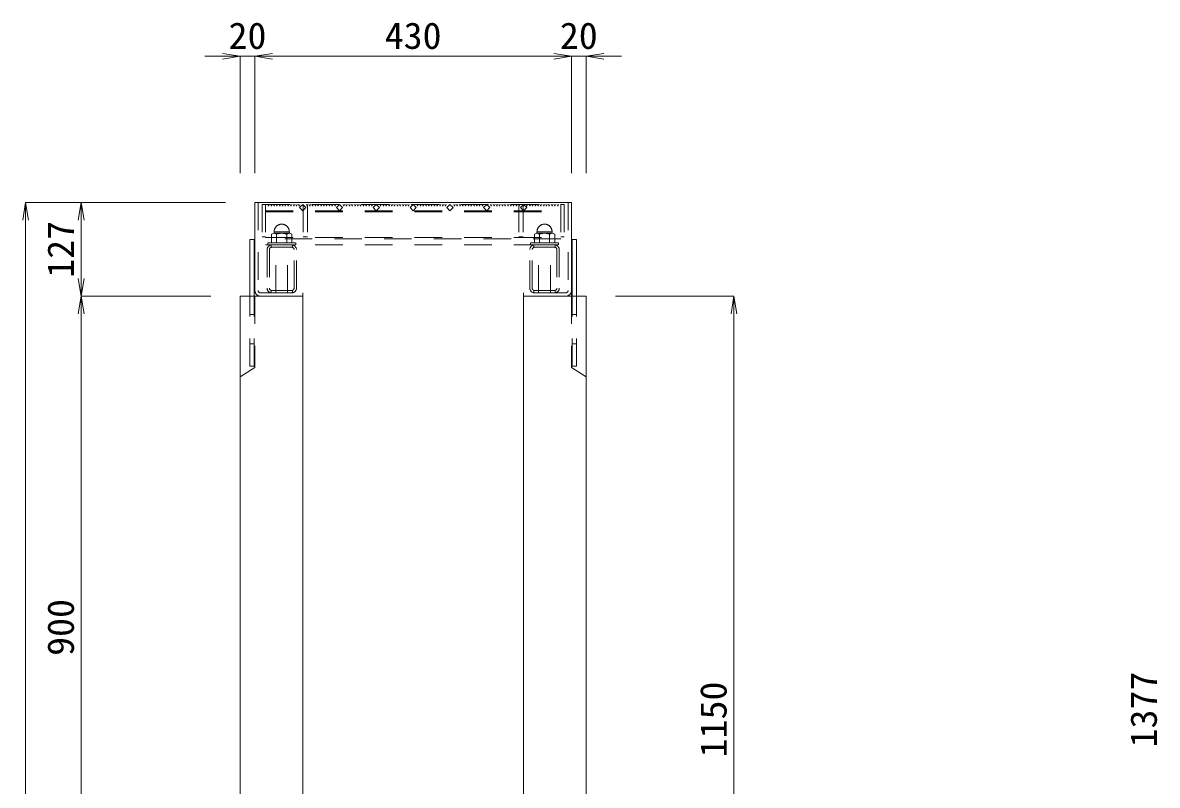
# Model space of a CAD drawing. Units: millimetres at full size; some dimension numbers follow another scale. Extents: x -734 to 58102, y 49499 to 87169.
# Drawn here: x 19280 to 20821, y 62703 to 63738 of the extents above; entities that cross this region are included whole.
import ezdxf
from ezdxf.enums import TextEntityAlignment as Align

# ---------------------------------------------------------------- set-up
doc = ezdxf.new("R2010")
doc.units = ezdxf.units.MM
doc.header["$LTSCALE"] = 50
doc.linetypes.add('USER1', pattern=[1.35, 0.75, -0.6])
for name, color, linetype, lineweight in [('寸法線', 7, 'Continuous', 13), ('本体', 2, 'Continuous', 20), ('ｸﾞﾚｰﾁﾝｸﾞ', 7, 'USER1', 9)]:
    doc.layers.add(name, color=color, linetype=linetype, lineweight=lineweight)
doc.styles.add('ＭＳ 明朝', font='')
doc.styles.get('ＭＳ 明朝').set_extended_font_data('MS Mincho')

# ---------------------------------------------------------------- blocks, each defined once
blk = doc.blocks.new('open_arrow')
at = {"color": 0, "linetype": 'Continuous', "lineweight": -2}
blk.add_lwpolyline([(7.5, 1.25), (0, 0), (7.5, -1.25)], dxfattribs=at)

msp = doc.modelspace()

# ---------------------------------------------------------------- linework, layer by layer
at = {"layer": '寸法線'}
for p, q in [((19643.55, 63692.77), (19527.55, 63692.77)), ((19575.55, 63534.05), (19575.55, 63692.77)), ((19595.55, 63692.77), (20025.55, 63692.77)), ((19595.55, 63534.05), (19595.55, 63692.77)), ((19595.55, 63534.05), (19595.55, 63692.77)), ((19977.55, 63692.77), (20093.55, 63692.77)), ((20025.55, 63534.05), (20025.55, 63692.77)), ((20025.55, 63534.05), (20025.55, 63692.77)), ((20045.55, 63534.05), (20045.55, 63692.77)), ((19284.19, 62317.03), (19284.19, 63494.03)), ((19555.53, 63494.03), (19284.19, 63494.03)), ((19359.74, 63494.03), (19359.74, 63367.03)), ((19555.53, 63494.03), (19359.74, 63494.03)), ((19359.74, 63367.03), (19359.74, 62467.03)), ((19535.53, 63367.03), (19359.74, 63367.03)), ((19535.53, 63367.03), (19359.74, 63367.03)), ((20085.57, 63367.03), (20246.36, 63367.03)), ((20246.36, 63367.03), (20246.36, 62217.03))]:
    msp.add_line(p, q, dxfattribs=at)
at = {"layer": '本体'}
for p, q in [((19575.55, 63367.03), (19575.55, 62217.03)), ((19575.55, 63367.03), (19660.55, 63367.03)), ((19660.55, 62537.55), (19660.55, 63367.03)), ((19960.55, 62537.55), (19960.55, 63367.03)), ((19960.55, 63367.03), (20045.55, 63367.03)), ((20045.55, 62217.03), (20045.55, 63367.03))]:
    msp.add_line(p, q, dxfattribs=at)
at = {"layer": '本体', "linetype": 'USER1', "lineweight": 9}
for p, q in [((19595.56, 63367.03), (19595.56, 63270.03)), ((20025.56, 63367.03), (20025.56, 63270.03)), ((19575.56, 63257.52), (19595.56, 63270.03)), ((20045.56, 63257.52), (20025.56, 63270.03))]:
    msp.add_line(p, q, dxfattribs=at)
at = {"layer": 'ｸﾞﾚｰﾁﾝｸﾞ', "linetype": 'Continuous'}
for p, q in [((19595.55, 63494.03), (20025.55, 63494.03)), ((19595.55, 63374.66), (19595.55, 63494.03)), ((20025.55, 63367.03), (20025.55, 63494.03)), ((19594.55, 63444.02), (19588.55, 63444.02)), ((19588.55, 63367.03), (19588.55, 63444.02)), ((19594.55, 63367.03), (19594.55, 63444.02)), ((20026.55, 63444.02), (20032.55, 63444.02)), ((20026.55, 63367.03), (20026.55, 63444.02)), ((20032.55, 63367.03), (20032.55, 63444.02))]:
    msp.add_line(p, q, dxfattribs=at)
at = {"layer": 'ｸﾞﾚｰﾁﾝｸﾞ'}
for p, q in [((19600.05, 63494.03), (19600.05, 63374.53)), ((19605.55, 63491.53), (19605.55, 63447.53)), ((19610.05, 63491.53), (19610.05, 63447.53)), ((19610.05, 63491.53), (19610.05, 63436.53)), ((19610.05, 63483.03), (20011.05, 63483.03)), ((19613.25, 63491.53), (19614.15, 63489.43)), ((19614.15, 63489.43), (19615.05, 63491.53)), ((19617.05, 63491.53), (19617.95, 63489.43)), ((19617.95, 63489.43), (19618.85, 63491.53)), ((19620.85, 63491.53), (19621.75, 63489.43)), ((19621.75, 63489.43), (19622.65, 63491.53)), ((19624.65, 63491.53), (19625.55, 63489.43)), ((19625.55, 63489.43), (19626.45, 63491.53)), ((19628.45, 63491.53), (19629.35, 63489.43)), ((19629.35, 63489.43), (19630.25, 63491.53)), ((19632.25, 63491.53), (19633.15, 63489.43)), ((19633.15, 63489.43), (19634.05, 63491.53)), ((19636.05, 63491.53), (19636.95, 63489.43)), ((19636.95, 63489.43), (19637.85, 63491.53)), ((19639.85, 63491.53), (19640.75, 63489.43)), ((19640.75, 63489.43), (19641.65, 63491.53)), ((19643.65, 63491.53), (19644.55, 63489.43)), ((19644.55, 63489.43), (19645.45, 63491.53)), ((19647.45, 63491.53), (19648.35, 63489.43)), ((19648.35, 63489.43), (19649.25, 63491.53)), ((19651.25, 63491.53), (19652.15, 63489.43)), ((19652.15, 63489.43), (19653.05, 63491.53)), ((19655.05, 63491.53), (19655.95, 63489.43)), ((19655.95, 63489.43), (19656.85, 63491.53)), ((19660.55, 63491.53), (19656.31, 63487.28)), ((19656.31, 63487.28), (19660.55, 63483.04)), ((19664.79, 63487.28), (19660.55, 63491.53)), ((19660.55, 63483.04), (19664.79, 63487.28)), ((19660.55, 63483.04), (19661.05, 63483.54)), ((19661.05, 63491.53), (19661.05, 63447.53)), ((19665.55, 63491.53), (19666.45, 63489.43)), ((19666.45, 63489.43), (19667.35, 63491.53)), ((19667.05, 63491.53), (19667.05, 63447.53)), ((19669.35, 63491.53), (19670.25, 63489.43)), ((19670.25, 63489.43), (19671.15, 63491.53)), ((19673.15, 63491.53), (19674.05, 63489.43)), ((19674.05, 63489.43), (19674.95, 63491.53)), ((19676.95, 63491.53), (19677.85, 63489.43)), ((19677.85, 63489.43), (19678.75, 63491.53)), ((19680.75, 63491.53), (19681.65, 63489.43)), ((19681.65, 63489.43), (19682.55, 63491.53)), ((19684.55, 63491.53), (19685.45, 63489.43)), ((19685.45, 63489.43), (19686.35, 63491.53)), ((19688.35, 63491.53), (19689.25, 63489.43)), ((19689.25, 63489.43), (19690.15, 63491.53)), ((19692.15, 63491.53), (19693.05, 63489.43)), ((19693.05, 63489.43), (19693.95, 63491.53)), ((19695.95, 63491.53), (19696.85, 63489.43)), ((19696.85, 63489.43), (19697.75, 63491.53)), ((19699.75, 63491.53), (19700.65, 63489.43)), ((19700.65, 63489.43), (19701.55, 63491.53)), ((19703.55, 63491.53), (19704.45, 63489.43)), ((19704.45, 63489.43), (19705.35, 63491.53)), ((19710.55, 63491.53), (19706.31, 63487.28)), ((19706.31, 63487.28), (19710.55, 63483.04)), ((19714.8, 63487.28), (19710.55, 63491.53)), ((19710.55, 63483.04), (19714.8, 63487.28)), ((19715.55, 63491.53), (19716.45, 63489.43)), ((19716.45, 63489.43), (19717.35, 63491.53)), ((19719.35, 63491.53), (19720.25, 63489.43)), ((19720.25, 63489.43), (19721.15, 63491.53)), ((19723.15, 63491.53), (19724.05, 63489.43)), ((19724.05, 63489.43), (19724.95, 63491.53)), ((19726.95, 63491.53), (19727.85, 63489.43)), ((19727.85, 63489.43), (19728.75, 63491.53)), ((19730.75, 63491.53), (19731.65, 63489.43)), ((19731.65, 63489.43), (19732.55, 63491.53)), ((19734.55, 63491.53), (19735.45, 63489.43)), ((19735.45, 63489.43), (19736.35, 63491.53)), ((19738.35, 63491.53), (19739.25, 63489.43)), ((19739.25, 63489.43), (19740.15, 63491.53)), ((19742.15, 63491.53), (19743.05, 63489.43)), ((19743.05, 63489.43), (19743.95, 63491.53)), ((19745.95, 63491.53), (19746.85, 63489.43)), ((19746.85, 63489.43), (19747.75, 63491.53)), ((19749.75, 63491.53), (19750.65, 63489.43)), ((19750.65, 63489.43), (19751.55, 63491.53)), ((19753.55, 63491.53), (19754.45, 63489.43)), ((19754.45, 63489.43), (19755.35, 63491.53)), ((19760.55, 63491.53), (19756.31, 63487.28)), ((19756.31, 63487.28), (19760.55, 63483.04)), ((19764.79, 63487.28), (19760.55, 63491.53)), ((19760.55, 63483.04), (19764.79, 63487.28)), ((19765.55, 63491.53), (19766.45, 63489.43)), ((19766.45, 63489.43), (19767.35, 63491.53)), ((19769.35, 63491.53), (19770.25, 63489.43)), ((19770.25, 63489.43), (19771.15, 63491.53)), ((19773.15, 63491.53), (19774.05, 63489.43)), ((19774.05, 63489.43), (19774.95, 63491.53)), ((19776.95, 63491.53), (19777.85, 63489.43)), ((19777.85, 63489.43), (19778.75, 63491.53)), ((19780.75, 63491.53), (19781.65, 63489.43)), ((19781.65, 63489.43), (19782.55, 63491.53)), ((19784.55, 63491.53), (19785.45, 63489.43)), ((19785.45, 63489.43), (19786.35, 63491.53)), ((19788.35, 63491.53), (19789.25, 63489.43)), ((19789.25, 63489.43), (19790.15, 63491.53)), ((19792.15, 63491.53), (19793.05, 63489.43)), ((19793.05, 63489.43), (19793.95, 63491.53)), ((19795.95, 63491.53), (19796.85, 63489.43)), ((19796.85, 63489.43), (19797.75, 63491.53)), ((19799.75, 63491.53), (19800.65, 63489.43)), ((19800.65, 63489.43), (19801.55, 63491.53)), ((19803.55, 63491.53), (19804.45, 63489.43)), ((19804.45, 63489.43), (19805.35, 63491.53)), ((19810.55, 63491.53), (19806.31, 63487.28)), ((19806.31, 63487.28), (19810.55, 63483.04)), ((19810.55, 63491.53), (19814.79, 63487.28)), ((19814.79, 63487.28), (19810.55, 63483.04)), ((19816.65, 63489.43), (19815.75, 63491.53)), ((19817.55, 63491.53), (19816.65, 63489.43)), ((19820.45, 63489.43), (19819.55, 63491.53)), ((19821.35, 63491.53), (19820.45, 63489.43)), ((19824.25, 63489.43), (19823.35, 63491.53)), ((19825.15, 63491.53), (19824.25, 63489.43)), ((19828.05, 63489.43), (19827.15, 63491.53)), ((19828.95, 63491.53), (19828.05, 63489.43)), ((19831.85, 63489.43), (19830.95, 63491.53)), ((19832.75, 63491.53), (19831.85, 63489.43)), ((19835.65, 63489.43), (19834.75, 63491.53)), ((19836.55, 63491.53), (19835.65, 63489.43)), ((19839.45, 63489.43), (19838.55, 63491.53)), ((19840.35, 63491.53), (19839.45, 63489.43)), ((19843.25, 63489.43), (19842.35, 63491.53)), ((19844.15, 63491.53), (19843.25, 63489.43)), ((19847.05, 63489.43), (19846.15, 63491.53)), ((19847.95, 63491.53), (19847.05, 63489.43)), ((19850.85, 63489.43), (19849.95, 63491.53)), ((19851.75, 63491.53), (19850.85, 63489.43)), ((19854.65, 63489.43), (19853.75, 63491.53)), ((19855.55, 63491.53), (19854.65, 63489.43)), ((19856.31, 63487.28), (19860.55, 63491.53)), ((19860.55, 63483.04), (19856.31, 63487.28)), ((19860.55, 63491.53), (19864.79, 63487.28)), ((19864.79, 63487.28), (19860.55, 63483.04)), ((19866.65, 63489.43), (19865.75, 63491.53)), ((19867.55, 63491.53), (19866.65, 63489.43)), ((19870.45, 63489.43), (19869.55, 63491.53)), ((19871.35, 63491.53), (19870.45, 63489.43)), ((19874.25, 63489.43), (19873.35, 63491.53)), ((19875.15, 63491.53), (19874.25, 63489.43)), ((19878.05, 63489.43), (19877.15, 63491.53)), ((19878.95, 63491.53), (19878.05, 63489.43)), ((19881.85, 63489.43), (19880.95, 63491.53)), ((19882.75, 63491.53), (19881.85, 63489.43)), ((19885.65, 63489.43), (19884.75, 63491.53)), ((19886.55, 63491.53), (19885.65, 63489.43)), ((19889.45, 63489.43), (19888.55, 63491.53)), ((19890.35, 63491.53), (19889.45, 63489.43)), ((19893.25, 63489.43), (19892.35, 63491.53)), ((19894.15, 63491.53), (19893.25, 63489.43)), ((19897.05, 63489.43), (19896.15, 63491.53)), ((19897.95, 63491.53), (19897.05, 63489.43)), ((19900.85, 63489.43), (19899.95, 63491.53)), ((19901.75, 63491.53), (19900.85, 63489.43)), ((19904.65, 63489.43), (19903.75, 63491.53)), ((19905.55, 63491.53), (19904.65, 63489.43)), ((19906.31, 63487.28), (19910.55, 63491.53)), ((19910.55, 63483.04), (19906.31, 63487.28)), ((19910.55, 63491.53), (19914.79, 63487.28)), ((19914.79, 63487.28), (19910.55, 63483.04)), ((19916.65, 63489.43), (19915.75, 63491.53)), ((19917.55, 63491.53), (19916.65, 63489.43)), ((19920.45, 63489.43), (19919.55, 63491.53)), ((19921.35, 63491.53), (19920.45, 63489.43)), ((19924.25, 63489.43), (19923.35, 63491.53)), ((19925.15, 63491.53), (19924.25, 63489.43)), ((19928.05, 63489.43), (19927.15, 63491.53)), ((19928.95, 63491.53), (19928.05, 63489.43)), ((19931.85, 63489.43), (19930.95, 63491.53)), ((19932.75, 63491.53), (19931.85, 63489.43)), ((19935.65, 63489.43), (19934.75, 63491.53)), ((19936.55, 63491.53), (19935.65, 63489.43)), ((19939.45, 63489.43), (19938.55, 63491.53)), ((19940.35, 63491.53), (19939.45, 63489.43)), ((19943.25, 63489.43), (19942.35, 63491.53)), ((19944.15, 63491.53), (19943.25, 63489.43)), ((19947.05, 63489.43), (19946.15, 63491.53)), ((19947.95, 63491.53), (19947.05, 63489.43)), ((19950.85, 63489.43), (19949.95, 63491.53)), ((19951.75, 63491.53), (19950.85, 63489.43)), ((19954.65, 63489.43), (19953.75, 63491.53)), ((19954.05, 63491.53), (19954.05, 63447.53)), ((19955.55, 63491.53), (19954.65, 63489.43)), ((19956.31, 63487.28), (19960.55, 63491.53)), ((19960.55, 63483.04), (19956.31, 63487.28)), ((19960.05, 63491.53), (19960.05, 63447.53)), ((19960.55, 63483.04), (19960.05, 63483.54)), ((19960.55, 63491.53), (19964.8, 63487.28)), ((19964.8, 63487.28), (19960.55, 63483.04)), ((19965.15, 63489.43), (19964.25, 63491.53)), ((19966.05, 63491.53), (19965.15, 63489.43)), ((19968.95, 63489.43), (19968.05, 63491.53)), ((19969.85, 63491.53), (19968.95, 63489.43)), ((19972.75, 63489.43), (19971.85, 63491.53)), ((19973.65, 63491.53), (19972.75, 63489.43)), ((19976.55, 63489.43), (19975.65, 63491.53)), ((19977.45, 63491.53), (19976.55, 63489.43)), ((19980.35, 63489.43), (19979.45, 63491.53)), ((19981.25, 63491.53), (19980.35, 63489.43)), ((19984.15, 63489.43), (19983.25, 63491.53)), ((19985.05, 63491.53), (19984.15, 63489.43)), ((19987.95, 63489.43), (19987.05, 63491.53)), ((19988.85, 63491.53), (19987.95, 63489.43)), ((19991.75, 63489.43), (19990.85, 63491.53)), ((19992.65, 63491.53), (19991.75, 63489.43)), ((19995.55, 63489.43), (19994.65, 63491.53)), ((19996.45, 63491.53), (19995.55, 63489.43)), ((19999.35, 63489.43), (19998.45, 63491.53)), ((20000.25, 63491.53), (19999.35, 63489.43)), ((20003.15, 63489.43), (20002.25, 63491.53)), ((20004.05, 63491.53), (20003.15, 63489.43)), ((20006.95, 63489.43), (20006.05, 63491.53)), ((20007.85, 63491.53), (20006.95, 63489.43)), ((20011.05, 63491.53), (20011.05, 63447.53)), ((20011.05, 63491.53), (20011.05, 63436.53)), ((20015.55, 63491.53), (20015.55, 63447.53)), ((20021.05, 63494.03), (20021.05, 63374.53)), ((19610.05, 63481.53), (20011.05, 63481.53)), ((19618.2, 63451.33), (19621.67, 63452.53)), ((19621.67, 63454.53), (19642.44, 63454.53)), ((19621.67, 63452.53), (19621.67, 63454.53)), ((19621.67, 63452.53), (19625.13, 63451.33)), ((19642.44, 63452.53), (19621.67, 63452.53)), ((19625.13, 63451.33), (19632.05, 63452.53)), ((19632.05, 63452.53), (19638.98, 63451.33)), ((19638.98, 63451.33), (19642.44, 63452.53)), ((19642.44, 63454.53), (19642.44, 63452.53)), ((19642.44, 63452.53), (19645.9, 63451.33)), ((19978.66, 63452.53), (19975.2, 63451.33)), ((19999.44, 63454.53), (19978.66, 63454.53)), ((19978.66, 63454.53), (19978.66, 63452.53)), ((19982.12, 63451.33), (19978.66, 63452.53)), ((19978.66, 63452.53), (19999.44, 63452.53)), ((19989.05, 63452.53), (19982.12, 63451.33)), ((19995.97, 63451.33), (19989.05, 63452.53)), ((19999.44, 63452.53), (19995.97, 63451.33)), ((19999.44, 63452.53), (19999.44, 63454.53)), ((20002.9, 63451.33), (19999.44, 63452.53)), ((19605.55, 63447.53), (19610.05, 63447.53)), ((19610.05, 63446.53), (20011.05, 63446.53)), ((20011.05, 63445.03), (19610.05, 63445.03)), ((19613.05, 63439.53), (19651.05, 63439.53)), ((19613.05, 63439.53), (19632.05, 63439.53)), ((19613.05, 63436.53), (19613.05, 63439.53)), ((19618.2, 63439.53), (19618.2, 63451.33)), ((19632.05, 63439.53), (19618.2, 63439.53)), ((19625.13, 63439.53), (19625.13, 63451.33)), ((19632.05, 63439.53), (19625.13, 63439.53)), ((19645.9, 63439.53), (19632.05, 63439.53)), ((19638.98, 63451.33), (19638.98, 63439.53)), ((19645.9, 63451.33), (19645.9, 63439.53)), ((19651.05, 63439.53), (19651.05, 63436.53)), ((19661.05, 63447.53), (19667.05, 63447.53)), ((19960.05, 63447.53), (19954.05, 63447.53)), ((20008.05, 63439.53), (19970.05, 63439.53)), ((19970.05, 63439.53), (19970.05, 63436.53)), ((19975.2, 63451.33), (19975.2, 63439.53)), ((19975.2, 63439.53), (19989.05, 63439.53)), ((19982.12, 63451.33), (19982.12, 63439.53)), ((19989.05, 63439.53), (20002.9, 63439.53)), ((20008.05, 63439.53), (19989.05, 63439.53)), ((19989.05, 63439.53), (19995.97, 63439.53)), ((19995.97, 63439.53), (19995.97, 63451.33)), ((20002.9, 63439.53), (20002.9, 63451.33)), ((20008.05, 63436.53), (20008.05, 63439.53)), ((20015.55, 63447.53), (20011.05, 63447.53)), ((19610.05, 63436.53), (20011.05, 63436.53)), ((19612.05, 63430.13), (19612.05, 63377.93)), ((19651.05, 63436.53), (19613.05, 63436.53)), ((19615.25, 63430.13), (19615.25, 63377.93)), ((19617.55, 63436.46), (19617.55, 63433.2)), ((19645.65, 63436.53), (19618.45, 63436.53)), ((19645.65, 63436.53), (19618.45, 63436.53)), ((19645.65, 63433.33), (19618.45, 63433.33)), ((19624.05, 63371.53), (19624.05, 63436.53)), ((19624.05, 63436.53), (19640.05, 63436.53)), ((19640.05, 63371.53), (19640.05, 63436.53)), ((19646.55, 63436.46), (19646.55, 63433.2)), ((19648.85, 63377.93), (19648.85, 63430.13)), ((19652.05, 63377.93), (19652.05, 63430.13)), ((19969.05, 63377.93), (19969.05, 63430.13)), ((19970.05, 63436.53), (20008.05, 63436.53)), ((19972.25, 63377.93), (19972.25, 63430.13)), ((19974.55, 63436.46), (19974.55, 63433.2)), ((19975.45, 63436.53), (20002.65, 63436.53)), ((19975.45, 63436.53), (20002.65, 63436.53)), ((19975.45, 63433.33), (20002.65, 63433.33)), ((19981.05, 63371.53), (19981.05, 63436.53)), ((19997.05, 63436.53), (19981.05, 63436.53)), ((19997.05, 63371.53), (19997.05, 63436.53)), ((20003.55, 63436.46), (20003.55, 63433.2)), ((20005.85, 63430.13), (20005.85, 63377.93)), ((20009.05, 63430.13), (20009.05, 63377.93)), ((19588.55, 63272.03), (19588.55, 63367.03)), ((19594.55, 63272.03), (19594.55, 63367.03)), ((19603.05, 63371.53), (19660.55, 63371.53)), ((19617.55, 63374.86), (19617.55, 63371.59)), ((19618.45, 63374.73), (19645.65, 63374.73)), ((19618.45, 63371.53), (19645.65, 63371.53)), ((19646.55, 63374.86), (19646.55, 63371.59)), ((19660.55, 63371.53), (19660.55, 63367.03)), ((20018.05, 63371.53), (19960.55, 63371.53)), ((19960.55, 63371.53), (19960.55, 63367.03)), ((19974.55, 63374.86), (19974.55, 63371.59)), ((20002.65, 63374.73), (19975.45, 63374.73)), ((20002.65, 63371.53), (19975.45, 63371.53)), ((20003.55, 63374.86), (20003.55, 63371.59)), ((20026.55, 63272.03), (20026.55, 63367.03)), ((20032.55, 63272.03), (20032.55, 63367.03)), ((19588.55, 63342.03), (19594.55, 63342.03)), ((20026.55, 63342.03), (20032.55, 63342.03)), ((19588.55, 63302.03), (19594.55, 63302.03)), ((20026.55, 63302.03), (20032.55, 63302.03)), ((19594.55, 63272.03), (19588.55, 63272.03)), ((20026.55, 63272.03), (20032.55, 63272.03))]:
    msp.add_line(p, q, dxfattribs=at)
at = {"layer": 'ｸﾞﾚｰﾁﾝｸﾞ', "lineweight": 5}
msp.add_line((19605.55, 63491.53), (20015.55, 63491.53), dxfattribs=at)
at = {"layer": 'ｸﾞﾚｰﾁﾝｸﾞ'}
for centre, radius, start, end in [((19632.05, 63454.53), 10.25, 0, 180), ((19989.05, 63454.53), 10.25, 0, 180), ((19618.45, 63430.13), 6.4, 90, 180), ((19618.45, 63430.13), 3.2, 90, 180), ((19645.65, 63430.13), 6.4, 0, 90), ((19645.65, 63430.13), 3.2, 0, 90), ((19975.45, 63430.13), 6.4, 90, 180), ((19975.45, 63430.13), 3.2, 90, 180), ((20002.65, 63430.13), 6.4, 0, 90), ((20002.65, 63430.13), 3.2, 0, 90), ((19618.45, 63377.93), 6.4, 180, 270), ((19618.45, 63377.93), 3.2, 180, 270), ((19645.65, 63377.93), 6.4, 270, 0), ((19645.65, 63377.93), 3.2, 270, 0), ((19975.45, 63377.93), 6.4, 180, 270), ((19975.45, 63377.93), 3.2, 180, 270), ((20002.65, 63377.93), 6.4, 270, 0), ((20002.65, 63377.93), 3.2, 270, 0), ((19603.05, 63374.53), 7.5, 179.01874, 270), ((19603.05, 63374.53), 3, 180, 270), ((20018.05, 63374.53), 7.5, 270, 0), ((20018.05, 63374.53), 3, 270, 0)]:
    msp.add_arc(centre, radius, start, end, dxfattribs=at)

# ---------------------------------------------------------------- block references
at = {"layer": '寸法線', "xscale": 3.2, "yscale": 3.2}
for p, rotation in [((19575.55, 63692.77), 180), ((20025.55, 63692.77), 180), ((20025.55, 63692.77), 180), ((19284.19, 63494.03), 270), ((19359.74, 63494.03), 270), ((19359.74, 63367.03), 90), ((19359.74, 63367.03), 270), ((20246.36, 63367.03), 270)]:
    msp.add_blockref('open_arrow', p, dxfattribs=dict(at, rotation=rotation))
for p in [(19595.55, 63692.77), (19595.55, 63692.77), (20045.55, 63692.77)]:
    msp.add_blockref('open_arrow', p, dxfattribs=at)

# ---------------------------------------------------------------- texts
at = {"layer": '寸法線', "style": 'ＭＳ 明朝', "width": 1.05}
for s, p in [('20', (19585.55, 63720.79)), ('430', (19810.55, 63720.79)), ('20', (20035.55, 63720.79))]:
    msp.add_text(s, height=36.03, dxfattribs=at).set_placement(p, align=Align.MIDDLE_CENTER)
for s, p in [('127', (19331.72, 63430.53)), ('900', (19331.72, 62917.03)), ('1377', (20802.81, 62805.53)), ('1150', (20218.34, 62792.03))]:
    msp.add_text(s, height=36.03, rotation=90, dxfattribs=at).set_placement(p, align=Align.MIDDLE_CENTER)

doc.saveas('drawing.dxf')
